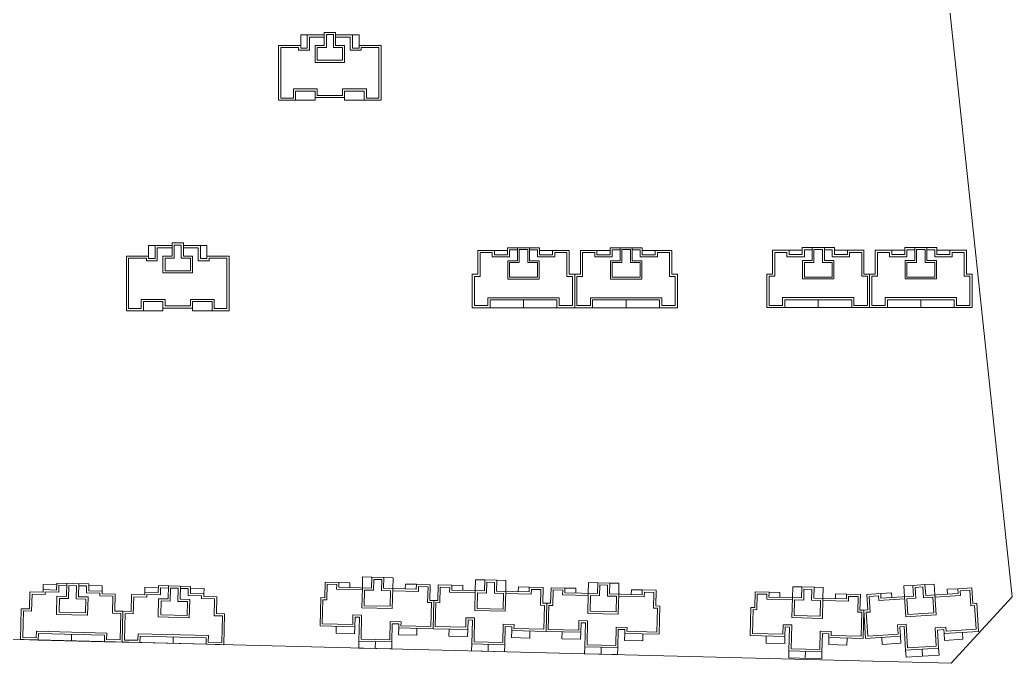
# Model space of a CAD drawing. Extents: x 741202 to 867202, y 603120 to 647617.
# Drawn here: x 747689 to 750428, y 606115 to 607891 of the extents above; entities that cross this region are included whole.
import ezdxf

# ---------------------------------------------------------------- set-up
doc = ezdxf.new("R2010")
doc.units = 0
doc.header["$LTSCALE"] = 1000
doc.header["$MEASUREMENT"] = 0
doc.layers.add('140', color=2, linetype='CONTINUOUS', lineweight=5)

msp = doc.modelspace()

# ---------------------------------------------------------------- linework, layer by layer
at = {"layer": '140', "color": 7}
for p, q in [((750428.1, 606297.3), (750118.1, 609222.6)), ((748529, 607856), (748529, 607848.8)), ((748560.2, 607856), (748529, 607856)), ((748560.2, 607848.8), (748560.2, 607856)), ((748560.2, 607820), (748560.2, 607856)), ((748464.2, 607848.8), (748482.2, 607848.8)), ((748464.2, 607820), (748464.2, 607848.8)), ((748482.2, 607848.8), (748482.2, 607812.8)), ((748529, 607848.8), (748482.2, 607848.8)), ((748488.2, 607842.8), (748488.2, 607806.8)), ((748529, 607842.8), (748488.2, 607842.8)), ((748529, 607848.8), (748529, 607820)), ((748535, 607850), (748535, 607848.8)), ((748554.2, 607850), (748535, 607850)), ((748535, 607848.8), (748535, 607814)), ((748554.2, 607814), (748554.2, 607850)), ((748607, 607848.8), (748560.2, 607848.8)), ((748601, 607842.8), (748560.2, 607842.8)), ((748601, 607806.8), (748601, 607842.8)), ((748625, 607848.8), (748607, 607848.8)), ((748607, 607812.8), (748607, 607848.8)), ((748625, 607820), (748625, 607848.8)), ((748403, 607820), (748403, 607668.8)), ((748442.6, 607820), (748403, 607820)), ((748409, 607814), (748409, 607674.8)), ((748442.6, 607814), (748409, 607814)), ((748464.2, 607820), (748442.6, 607820)), ((748458.2, 607814), (748442.6, 607814)), ((748458.2, 607806.8), (748458.2, 607814)), ((748488.2, 607806.8), (748458.2, 607806.8)), ((748464.2, 607812.8), (748464.2, 607820)), ((748482.2, 607812.8), (748464.2, 607812.8)), ((748503.8, 607820), (748503.8, 607773.2)), ((748529, 607820), (748503.8, 607820)), ((748509.8, 607814), (748509.8, 607779.2)), ((748535, 607814), (748509.8, 607814)), ((748579.4, 607814), (748554.2, 607814)), ((748585.4, 607820), (748560.2, 607820)), ((748579.4, 607779.2), (748579.4, 607814)), ((748585.4, 607773.2), (748585.4, 607820)), ((748631, 607806.8), (748601, 607806.8)), ((748625, 607812.8), (748607, 607812.8)), ((748625, 607820), (748625, 607812.8)), ((748646.6, 607820), (748625, 607820)), ((748631, 607814), (748631, 607806.8)), ((748646.6, 607814), (748631, 607814)), ((748686.2, 607820), (748646.6, 607820)), ((748680.2, 607814), (748646.6, 607814)), ((748680.2, 607674.8), (748680.2, 607814)), ((748686.2, 607668.8), (748686.2, 607820)), ((748503.8, 607773.2), (748585.4, 607773.2)), ((748509.8, 607779.2), (748579.4, 607779.2)), ((748443.8, 607700), (748509.8, 607700)), ((748443.8, 607674.8), (748443.8, 607700)), ((748449.8, 607694), (748503.8, 607694)), ((748449.8, 607668.8), (748449.8, 607694)), ((748503.8, 607694), (748503.8, 607676)), ((748509.8, 607700), (748509.8, 607682)), ((748579.4, 607700), (748645.4, 607700)), ((748579.4, 607682), (748579.4, 607700)), ((748585.4, 607694), (748639.4, 607694)), ((748585.4, 607676), (748585.4, 607694)), ((748639.4, 607694), (748639.4, 607668.8)), ((748645.4, 607700), (748645.4, 607674.8)), ((748403, 607668.8), (748449.8, 607668.8)), ((748409, 607674.8), (748443.8, 607674.8)), ((748449.8, 607668.8), (748503.8, 607668.8)), ((748503.8, 607668.8), (748503.8, 607676)), ((748503.8, 607676), (748544.6, 607676)), ((748509.8, 607682), (748544.6, 607682)), ((748544.6, 607682), (748579.4, 607682)), ((748544.6, 607676), (748585.4, 607676)), ((748585.4, 607668.8), (748585.4, 607676)), ((748639.4, 607668.8), (748585.4, 607668.8)), ((748639.4, 607668.8), (748686.2, 607668.8)), ((748645.4, 607674.8), (748680.2, 607674.8)), ((748044.2, 607267.4), (748062.2, 607267.4)), ((748044.2, 607238.6), (748044.2, 607267.4)), ((748062.2, 607267.4), (748062.2, 607231.4)), ((748109, 607267.4), (748062.2, 607267.4)), ((748068.2, 607261.4), (748068.2, 607225.4)), ((748109, 607261.4), (748068.2, 607261.4)), ((748109, 607274.6), (748109, 607267.4)), ((748140.2, 607274.6), (748109, 607274.6)), ((748109, 607267.4), (748109, 607238.6)), ((748115, 607268.6), (748115, 607267.4)), ((748134.2, 607268.6), (748115, 607268.6)), ((748115, 607267.4), (748115, 607232.6)), ((748134.2, 607232.6), (748134.2, 607268.6)), ((748140.2, 607267.4), (748140.2, 607274.6)), ((748140.2, 607238.6), (748140.2, 607274.6)), ((748187, 607267.4), (748140.2, 607267.4)), ((748181, 607261.4), (748140.2, 607261.4)), ((748181, 607225.4), (748181, 607261.4)), ((748205, 607267.4), (748187, 607267.4)), ((748187, 607231.4), (748187, 607267.4)), ((748205, 607238.6), (748205, 607267.4)), ((748953.2, 607254.2), (748998.8, 607254.2)), ((748953.2, 607188.2), (748953.2, 607254.2)), ((748996.4, 607254.2), (748998.8, 607254.2)), ((748998.8, 607254.2), (749034.8, 607254.2)), ((748998.8, 607254.2), (748998.8, 607242.2)), ((749034.8, 607261.4), (749123.6, 607261.4)), ((749034.8, 607242.2), (749034.8, 607261.4)), ((749040.8, 607255.4), (749062.4, 607255.4)), ((749040.8, 607236.2), (749040.8, 607255.4)), ((749062.4, 607261.4), (749062.4, 607225.4)), ((749091.2, 607256.6), (749067.2, 607256.6)), ((749067.2, 607256.6), (749067.2, 607220.6)), ((749091.2, 607220.6), (749091.2, 607256.6)), ((749096, 607225.4), (749096, 607261.4)), ((749096, 607255.4), (749117.6, 607255.4)), ((749117.6, 607255.4), (749117.6, 607236.2)), ((749123.6, 607261.4), (749123.6, 607242.2)), ((749159.6, 607254.2), (749123.6, 607254.2)), ((749159.6, 607254.2), (749205.2, 607254.2)), ((749159.6, 607242.2), (749159.6, 607254.2)), ((749205.2, 607254.2), (749205.2, 607188.2)), ((749236.4, 607254.2), (749282, 607254.2)), ((749236.4, 607188.2), (749236.4, 607254.2)), ((749279.6, 607254.2), (749282, 607254.2)), ((749282, 607254.2), (749318, 607254.2)), ((749282, 607254.2), (749282, 607242.2)), ((749318, 607261.4), (749406.8, 607261.4)), ((749318, 607242.2), (749318, 607261.4)), ((749324, 607255.4), (749345.6, 607255.4)), ((749324, 607236.2), (749324, 607255.4)), ((749345.6, 607261.4), (749345.6, 607225.4)), ((749374.4, 607256.6), (749350.4, 607256.6)), ((749350.4, 607256.6), (749350.4, 607220.6)), ((749374.4, 607220.6), (749374.4, 607256.6)), ((749379.2, 607225.4), (749379.2, 607261.4)), ((749379.2, 607255.4), (749400.8, 607255.4)), ((749400.8, 607255.4), (749400.8, 607236.2)), ((749406.8, 607261.4), (749406.8, 607242.2)), ((749442.8, 607254.2), (749406.8, 607254.2)), ((749442.8, 607254.2), (749488.4, 607254.2)), ((749442.8, 607242.2), (749442.8, 607254.2)), ((749488.4, 607254.2), (749488.4, 607188.2)), ((749766.9, 607254.6), (749812.5, 607254.6)), ((749766.9, 607188.6), (749766.9, 607254.6)), ((749810.1, 607254.6), (749812.5, 607254.6)), ((749812.5, 607254.6), (749848.5, 607254.6)), ((749812.5, 607254.6), (749812.5, 607242.6)), ((749848.5, 607261.8), (749937.3, 607261.8)), ((749848.5, 607242.6), (749848.5, 607261.8)), ((749854.5, 607255.8), (749876.1, 607255.8)), ((749854.5, 607236.6), (749854.5, 607255.8)), ((749876.1, 607261.8), (749876.1, 607225.8)), ((749904.9, 607257), (749880.9, 607257)), ((749880.9, 607257), (749880.9, 607221)), ((749904.9, 607221), (749904.9, 607257)), ((749909.7, 607225.8), (749909.7, 607261.8)), ((749909.7, 607255.8), (749931.3, 607255.8)), ((749931.3, 607255.8), (749931.3, 607236.6)), ((749937.3, 607261.8), (749937.3, 607242.6)), ((749973.3, 607254.6), (749937.3, 607254.6)), ((749973.3, 607254.6), (750018.9, 607254.6)), ((749973.3, 607242.6), (749973.3, 607254.6)), ((750018.9, 607254.6), (750018.9, 607188.6)), ((750050.1, 607254.6), (750095.7, 607254.6)), ((750050.1, 607188.6), (750050.1, 607254.6)), ((750093.3, 607254.6), (750095.7, 607254.6)), ((750095.7, 607254.6), (750131.7, 607254.6)), ((750095.7, 607254.6), (750095.7, 607242.6)), ((750131.7, 607261.8), (750220.5, 607261.8)), ((750131.7, 607242.6), (750131.7, 607261.8)), ((750137.7, 607255.8), (750159.3, 607255.8)), ((750137.7, 607236.6), (750137.7, 607255.8)), ((750159.3, 607261.8), (750159.3, 607225.8)), ((750188.1, 607257), (750164.1, 607257)), ((750164.1, 607257), (750164.1, 607221)), ((750188.1, 607221), (750188.1, 607257)), ((750192.9, 607225.8), (750192.9, 607261.8)), ((750192.9, 607255.8), (750214.5, 607255.8)), ((750214.5, 607255.8), (750214.5, 607236.6)), ((750220.5, 607261.8), (750220.5, 607242.6)), ((750256.5, 607254.6), (750220.5, 607254.6)), ((750256.5, 607254.6), (750302.1, 607254.6)), ((750256.5, 607242.6), (750256.5, 607254.6)), ((750302.1, 607254.6), (750302.1, 607188.6)), ((747983, 607238.6), (747983, 607087.4)), ((748022.6, 607238.6), (747983, 607238.6)), ((747989, 607232.6), (747989, 607093.4)), ((748022.6, 607232.6), (747989, 607232.6)), ((748044.2, 607238.6), (748022.6, 607238.6)), ((748038.2, 607232.6), (748022.6, 607232.6)), ((748038.2, 607225.4), (748038.2, 607232.6)), ((748068.2, 607225.4), (748038.2, 607225.4)), ((748044.2, 607231.4), (748044.2, 607238.6)), ((748062.2, 607231.4), (748044.2, 607231.4)), ((748083.8, 607238.6), (748083.8, 607191.8)), ((748109, 607238.6), (748083.8, 607238.6)), ((748089.8, 607232.6), (748089.8, 607197.8)), ((748115, 607232.6), (748089.8, 607232.6)), ((748159.4, 607232.6), (748134.2, 607232.6)), ((748165.4, 607238.6), (748140.2, 607238.6)), ((748159.4, 607197.8), (748159.4, 607232.6)), ((748165.4, 607191.8), (748165.4, 607238.6)), ((748211, 607225.4), (748181, 607225.4)), ((748205, 607231.4), (748187, 607231.4)), ((748205, 607238.6), (748205, 607231.4)), ((748226.6, 607238.6), (748205, 607238.6)), ((748211, 607232.6), (748211, 607225.4)), ((748226.6, 607232.6), (748211, 607232.6)), ((748266.2, 607238.6), (748226.6, 607238.6)), ((748260.2, 607232.6), (748226.6, 607232.6)), ((748260.2, 607093.4), (748260.2, 607232.6)), ((748266.2, 607087.4), (748266.2, 607238.6)), ((748959.2, 607248.2), (748992.8, 607248.2)), ((748959.2, 607182.2), (748959.2, 607248.2)), ((748992.8, 607248.2), (748992.8, 607236.2)), ((748992.8, 607236.2), (749040.8, 607236.2)), ((748998.8, 607242.2), (749034.8, 607242.2)), ((749036, 607225.4), (749036, 607175)), ((749062.4, 607225.4), (749036, 607225.4)), ((749122.4, 607225.4), (749096, 607225.4)), ((749117.6, 607236.2), (749165.6, 607236.2)), ((749122.4, 607175), (749122.4, 607225.4)), ((749123.6, 607242.2), (749159.6, 607242.2)), ((749165.6, 607248.2), (749199.2, 607248.2)), ((749165.6, 607236.2), (749165.6, 607248.2)), ((749199.2, 607248.2), (749199.2, 607182.2)), ((749242.4, 607248.2), (749276, 607248.2)), ((749242.4, 607182.2), (749242.4, 607248.2)), ((749276, 607248.2), (749276, 607236.2)), ((749276, 607236.2), (749324, 607236.2)), ((749282, 607242.2), (749318, 607242.2)), ((749319.2, 607225.4), (749319.2, 607175)), ((749345.6, 607225.4), (749319.2, 607225.4)), ((749405.6, 607225.4), (749379.2, 607225.4)), ((749400.8, 607236.2), (749448.8, 607236.2)), ((749405.6, 607175), (749405.6, 607225.4)), ((749406.8, 607242.2), (749442.8, 607242.2)), ((749448.8, 607248.2), (749482.4, 607248.2)), ((749448.8, 607236.2), (749448.8, 607248.2)), ((749482.4, 607248.2), (749482.4, 607182.2)), ((749772.9, 607248.6), (749806.5, 607248.6)), ((749772.9, 607182.6), (749772.9, 607248.6)), ((749806.5, 607248.6), (749806.5, 607236.6)), ((749806.5, 607236.6), (749854.5, 607236.6)), ((749812.5, 607242.6), (749848.5, 607242.6)), ((749849.7, 607225.8), (749849.7, 607175.4)), ((749876.1, 607225.8), (749849.7, 607225.8)), ((749936.1, 607225.8), (749909.7, 607225.8)), ((749931.3, 607236.6), (749979.3, 607236.6)), ((749936.1, 607175.4), (749936.1, 607225.8)), ((749937.3, 607242.6), (749973.3, 607242.6)), ((749979.3, 607248.6), (750012.9, 607248.6)), ((749979.3, 607236.6), (749979.3, 607248.6)), ((750012.9, 607248.6), (750012.9, 607182.6)), ((750056.1, 607248.6), (750089.7, 607248.6)), ((750056.1, 607182.6), (750056.1, 607248.6)), ((750089.7, 607248.6), (750089.7, 607236.6)), ((750089.7, 607236.6), (750137.7, 607236.6)), ((750095.7, 607242.6), (750131.7, 607242.6)), ((750132.9, 607225.8), (750132.9, 607175.4)), ((750159.3, 607225.8), (750132.9, 607225.8)), ((750219.3, 607225.8), (750192.9, 607225.8)), ((750214.5, 607236.6), (750262.5, 607236.6)), ((750219.3, 607175.4), (750219.3, 607225.8)), ((750220.5, 607242.6), (750256.5, 607242.6)), ((750262.5, 607248.6), (750296.1, 607248.6)), ((750262.5, 607236.6), (750262.5, 607248.6)), ((750296.1, 607248.6), (750296.1, 607182.6)), ((748089.8, 607197.8), (748159.4, 607197.8)), ((749040.8, 607220.6), (749040.8, 607179.8)), ((749067.2, 607220.6), (749040.8, 607220.6)), ((749117.6, 607220.6), (749091.2, 607220.6)), ((749117.6, 607179.8), (749117.6, 607220.6)), ((749324, 607220.6), (749324, 607179.8)), ((749350.4, 607220.6), (749324, 607220.6)), ((749400.8, 607220.6), (749374.4, 607220.6)), ((749400.8, 607179.8), (749400.8, 607220.6)), ((749854.5, 607221), (749854.5, 607180.2)), ((749880.9, 607221), (749854.5, 607221)), ((749931.3, 607221), (749904.9, 607221)), ((749931.3, 607180.2), (749931.3, 607221)), ((750137.7, 607221), (750137.7, 607180.2)), ((750164.1, 607221), (750137.7, 607221)), ((750214.5, 607221), (750188.1, 607221)), ((750214.5, 607180.2), (750214.5, 607221)), ((748083.8, 607191.8), (748165.4, 607191.8)), ((748937.6, 607188.2), (748953.2, 607188.2)), ((748937.6, 607095.8), (748937.6, 607188.2)), ((748943.6, 607182.2), (748959.2, 607182.2)), ((748943.6, 607101.8), (748943.6, 607182.2)), ((749036, 607176.2), (749036, 607175)), ((749036, 607175), (749122.4, 607175)), ((749040.8, 607179.8), (749117.6, 607179.8)), ((749121.2, 607175), (749122.4, 607175)), ((749199.2, 607182.2), (749214.8, 607182.2)), ((749205.2, 607188.2), (749220.8, 607188.2)), ((749214.8, 607182.2), (749214.8, 607101.8)), ((749220.8, 607188.2), (749220.8, 607095.8)), ((749220.8, 607188.2), (749236.4, 607188.2)), ((749220.8, 607095.8), (749220.8, 607188.2)), ((749226.8, 607182.2), (749242.4, 607182.2)), ((749226.8, 607101.8), (749226.8, 607182.2)), ((749319.2, 607176.2), (749319.2, 607175)), ((749319.2, 607175), (749405.6, 607175)), ((749324, 607179.8), (749400.8, 607179.8)), ((749404.4, 607175), (749405.6, 607175)), ((749482.4, 607182.2), (749498, 607182.2)), ((749488.4, 607188.2), (749504, 607188.2)), ((749498, 607182.2), (749498, 607101.8)), ((749504, 607188.2), (749504, 607095.8)), ((749751.3, 607188.6), (749766.9, 607188.6)), ((749751.3, 607096.2), (749751.3, 607188.6)), ((749757.3, 607182.6), (749772.9, 607182.6)), ((749757.3, 607102.2), (749757.3, 607182.6)), ((749849.7, 607176.6), (749849.7, 607175.4)), ((749849.7, 607175.4), (749936.1, 607175.4)), ((749854.5, 607180.2), (749931.3, 607180.2)), ((749934.9, 607175.4), (749936.1, 607175.4)), ((750012.9, 607182.6), (750028.5, 607182.6)), ((750018.9, 607188.6), (750034.5, 607188.6)), ((750028.5, 607182.6), (750028.5, 607102.2)), ((750034.5, 607188.6), (750034.5, 607096.2)), ((750034.5, 607188.6), (750050.1, 607188.6)), ((750034.5, 607096.2), (750034.5, 607188.6)), ((750040.5, 607182.6), (750056.1, 607182.6)), ((750040.5, 607102.2), (750040.5, 607182.6)), ((750132.9, 607176.6), (750132.9, 607175.4)), ((750132.9, 607175.4), (750219.3, 607175.4)), ((750137.7, 607180.2), (750214.5, 607180.2)), ((750218.1, 607175.4), (750219.3, 607175.4)), ((750296.1, 607182.6), (750311.7, 607182.6)), ((750302.1, 607188.6), (750317.7, 607188.6)), ((750311.7, 607182.6), (750311.7, 607102.2)), ((750317.7, 607188.6), (750317.7, 607096.2)), ((748023.8, 607118.6), (748089.8, 607118.6)), ((748023.8, 607093.4), (748023.8, 607118.6)), ((748089.8, 607118.6), (748089.8, 607100.6)), ((748159.4, 607118.6), (748225.4, 607118.6)), ((748159.4, 607100.6), (748159.4, 607118.6)), ((748225.4, 607118.6), (748225.4, 607093.4)), ((748980.8, 607123.4), (748980.8, 607101.8)), ((749079.2, 607123.4), (748980.8, 607123.4)), ((748986.8, 607117.4), (748986.8, 607095.8)), ((749079.2, 607117.4), (748986.8, 607117.4)), ((749177.6, 607123.4), (749079.2, 607123.4)), ((749171.6, 607117.4), (749079.2, 607117.4)), ((749079.2, 607117.4), (749079.2, 607095.8)), ((749171.6, 607095.8), (749171.6, 607117.4)), ((749177.6, 607101.8), (749177.6, 607123.4)), ((749264, 607123.4), (749264, 607101.8)), ((749362.4, 607123.4), (749264, 607123.4)), ((749270, 607117.4), (749270, 607095.8)), ((749362.4, 607117.4), (749270, 607117.4)), ((749460.8, 607123.4), (749362.4, 607123.4)), ((749454.8, 607117.4), (749362.4, 607117.4)), ((749362.4, 607117.4), (749362.4, 607095.8)), ((749454.8, 607095.8), (749454.8, 607117.4)), ((749460.8, 607101.8), (749460.8, 607123.4)), ((749794.5, 607123.8), (749794.5, 607102.2)), ((749892.9, 607123.8), (749794.5, 607123.8)), ((749800.5, 607117.8), (749800.5, 607096.2)), ((749892.9, 607117.8), (749800.5, 607117.8)), ((749991.3, 607123.8), (749892.9, 607123.8)), ((749985.3, 607117.8), (749892.9, 607117.8)), ((749892.9, 607117.8), (749892.9, 607096.2)), ((749985.3, 607096.2), (749985.3, 607117.8)), ((749991.3, 607102.2), (749991.3, 607123.8)), ((750077.7, 607123.8), (750077.7, 607102.2)), ((750176.1, 607123.8), (750077.7, 607123.8)), ((750083.7, 607117.8), (750083.7, 607096.2)), ((750176.1, 607117.8), (750083.7, 607117.8)), ((750274.5, 607123.8), (750176.1, 607123.8)), ((750268.5, 607117.8), (750176.1, 607117.8)), ((750176.1, 607117.8), (750176.1, 607096.2)), ((750268.5, 607096.2), (750268.5, 607117.8)), ((750274.5, 607102.2), (750274.5, 607123.8)), ((747983, 607087.4), (748029.8, 607087.4)), ((747989, 607093.4), (748023.8, 607093.4)), ((748029.8, 607112.6), (748083.8, 607112.6)), ((748029.8, 607087.4), (748029.8, 607112.6)), ((748029.8, 607087.4), (748083.8, 607087.4)), ((748083.8, 607112.6), (748083.8, 607094.6)), ((748083.8, 607087.4), (748083.8, 607094.6)), ((748083.8, 607094.6), (748124.6, 607094.6)), ((748089.8, 607100.6), (748124.6, 607100.6)), ((748124.6, 607100.6), (748159.4, 607100.6)), ((748124.6, 607094.6), (748165.4, 607094.6)), ((748165.4, 607112.6), (748219.4, 607112.6)), ((748165.4, 607094.6), (748165.4, 607112.6)), ((748165.4, 607087.4), (748165.4, 607094.6)), ((748219.4, 607087.4), (748165.4, 607087.4)), ((748219.4, 607112.6), (748219.4, 607087.4)), ((748219.4, 607087.4), (748266.2, 607087.4)), ((748225.4, 607093.4), (748260.2, 607093.4)), ((748986.8, 607095.8), (748937.6, 607095.8)), ((748980.8, 607101.8), (748943.6, 607101.8)), ((749079.2, 607095.8), (748986.8, 607095.8)), ((749079.2, 607095.8), (749171.6, 607095.8)), ((749220.8, 607095.8), (749171.6, 607095.8)), ((749214.8, 607101.8), (749177.6, 607101.8)), ((749270, 607095.8), (749220.8, 607095.8)), ((749264, 607101.8), (749226.8, 607101.8)), ((749362.4, 607095.8), (749270, 607095.8)), ((749362.4, 607095.8), (749454.8, 607095.8)), ((749504, 607095.8), (749454.8, 607095.8)), ((749498, 607101.8), (749460.8, 607101.8)), ((749800.5, 607096.2), (749751.3, 607096.2)), ((749794.5, 607102.2), (749757.3, 607102.2)), ((749892.9, 607096.2), (749800.5, 607096.2)), ((749892.9, 607096.2), (749985.3, 607096.2)), ((750034.5, 607096.2), (749985.3, 607096.2)), ((750028.5, 607102.2), (749991.3, 607102.2)), ((750083.7, 607096.2), (750034.5, 607096.2)), ((750077.7, 607102.2), (750040.5, 607102.2)), ((750176.1, 607096.2), (750083.7, 607096.2)), ((750176.1, 607096.2), (750268.5, 607096.2)), ((750317.7, 607096.2), (750268.5, 607096.2)), ((750311.7, 607102.2), (750274.5, 607102.2)), ((748634.2, 606322.6), (748634.9, 606352.6)), ((748634.9, 606352.6), (748660.1, 606352)), ((748659.4, 606322), (748660.1, 606352)), ((748660.1, 606352), (748693.7, 606351.2)), ((748666, 606345.9), (748665.2, 606315.9)), ((748687.6, 606345.3), (748666, 606345.9)), ((748693.7, 606351.2), (748693, 606321.2)), ((748693.7, 606351.2), (748718.9, 606350.6)), ((748718.9, 606350.6), (748718.2, 606320.6)), ((747752.8, 606317.5), (747753.2, 606331.8)), ((747753.2, 606331.8), (747790.4, 606330.9)), ((747790.5, 606335.7), (747790, 606316.5)), ((747879.3, 606333.5), (747790.5, 606335.7)), ((747796.4, 606329.5), (747795.9, 606310.4)), ((747817.9, 606329), (747796.4, 606329.5)), ((747818.1, 606335), (747817.2, 606300.2)), ((747824, 606328.8), (747823, 606292.9)), ((747845.5, 606328.3), (747824, 606328.8)), ((747844.6, 606292.3), (747845.5, 606328.3)), ((747850.8, 606298.2), (747851.7, 606334.2)), ((747873.1, 606327.6), (747851.5, 606328.1)), ((747872.6, 606308.4), (747873.1, 606327.6)), ((747878.8, 606314.3), (747879.3, 606333.5)), ((747916.3, 606327.7), (747879.2, 606328.7)), ((747916, 606313.3), (747916.3, 606327.7)), ((748033.5, 606310.3), (748033.9, 606324.7)), ((748033.9, 606324.7), (748071.1, 606323.8)), ((748071.2, 606328.6), (748070.7, 606309.4)), ((748160, 606326.3), (748071.2, 606328.6)), ((748077.1, 606322.4), (748076.6, 606303.2)), ((748098.7, 606321.9), (748077.1, 606322.4)), ((748098.8, 606327.9), (748097.9, 606293.1)), ((748104.7, 606321.7), (748103.8, 606285.7)), ((748126.2, 606321.2), (748104.7, 606321.7)), ((748125.3, 606285.2), (748126.2, 606321.2)), ((748131.5, 606291), (748132.4, 606327)), ((748153.8, 606320.5), (748132.2, 606321)), ((748153.3, 606301.3), (748153.8, 606320.5)), ((748159.5, 606307.1), (748160, 606326.3)), ((748197.1, 606320.6), (748159.9, 606321.5)), ((748196.7, 606306.2), (748197.1, 606320.6)), ((748530.3, 606295.2), (748531.3, 606338.4)), ((748531.3, 606338.4), (748569.7, 606337.4)), ((748536.1, 606289.1), (748537.2, 606332.2)), ((748537.2, 606332.2), (748563.6, 606331.6)), ((748563.6, 606331.6), (748563.3, 606318.4)), ((748569.7, 606337.4), (748569.4, 606324.2)), ((748569.4, 606324.2), (748659.4, 606322)), ((748569.7, 606337.4), (748599.7, 606336.7)), ((748599.7, 606336.7), (748599.4, 606323.5)), ((748634.2, 606322.6), (748632.8, 606267.5)), ((748686.8, 606315.3), (748687.6, 606345.3)), ((748693, 606321.2), (748782.9, 606319)), ((748716.8, 606265.4), (748718.2, 606320.6)), ((748752.9, 606319.7), (748753.3, 606332.9)), ((748753.3, 606332.9), (748783.3, 606332.2)), ((748782.9, 606319), (748783.3, 606332.2)), ((748783.3, 606332.2), (748821.6, 606331.2)), ((748788.8, 606312.8), (748789.1, 606326)), ((748789.1, 606326), (748815.5, 606325.4)), ((748815.5, 606325.4), (748814.4, 606282.2)), ((748821.6, 606331.2), (748820.6, 606288)), ((748842.2, 606287.5), (748843.2, 606330.7)), ((748843.2, 606330.7), (748881.6, 606329.7)), ((748848, 606281.3), (748849.1, 606324.5)), ((748849.1, 606324.5), (748875.5, 606323.9)), ((748875.5, 606323.9), (748875.2, 606310.7)), ((748881.6, 606329.7), (748881.3, 606316.5)), ((748881.6, 606329.7), (748911.6, 606329)), ((748911.6, 606329), (748911.3, 606315.8)), ((748946.1, 606314.9), (748946.8, 606344.9)), ((748946.8, 606344.9), (748972, 606344.3)), ((748971.3, 606314.3), (748972, 606344.3)), ((748972, 606344.3), (749005.6, 606343.5)), ((748977.9, 606338.1), (748977.1, 606308.1)), ((748999.5, 606337.6), (748977.9, 606338.1)), ((748998.7, 606307.6), (748999.5, 606337.6)), ((749005.6, 606343.5), (749004.9, 606313.5)), ((749005.6, 606343.5), (749030.8, 606342.8)), ((749030.8, 606342.8), (749030.1, 606312.8)), ((749064.8, 606312), (749065.2, 606325.2)), ((749065.2, 606325.2), (749095.2, 606324.4)), ((749094.8, 606311.2), (749095.2, 606324.4)), ((749095.2, 606324.4), (749133.6, 606323.5)), ((749133.6, 606323.5), (749132.5, 606280.3)), ((749154.1, 606279.8), (749155.1, 606322.9)), ((749155.1, 606322.9), (749193.5, 606322)), ((749193.5, 606322), (749193.2, 606308.8)), ((749193.5, 606322), (749223.5, 606321.3)), ((749223.5, 606321.3), (749223.2, 606308.1)), ((749258, 606307.2), (749258.7, 606337.2)), ((749258.7, 606337.2), (749283.9, 606336.6)), ((749283.2, 606306.6), (749283.9, 606336.6)), ((749283.9, 606336.6), (749317.5, 606335.7)), ((749289.8, 606330.4), (749289, 606300.4)), ((749311.4, 606329.9), (749289.8, 606330.4)), ((749310.6, 606299.9), (749311.4, 606329.9)), ((749317.5, 606335.7), (749316.8, 606305.7)), ((749317.5, 606335.7), (749342.7, 606335.1)), ((749342.7, 606335.1), (749342, 606305.1)), ((749821.6, 606295.6), (749822.3, 606325.6)), ((749822.3, 606325.6), (749847.5, 606325)), ((749846.8, 606295), (749847.5, 606325)), ((749847.5, 606325), (749881.1, 606324.1)), ((749853.4, 606318.8), (749852.6, 606288.8)), ((749875, 606318.3), (749853.4, 606318.8)), ((749881.1, 606324.1), (749880.4, 606294.2)), ((749881.1, 606324.1), (749906.3, 606323.5)), ((749906.3, 606323.5), (749905.6, 606293.5)), ((750128.8, 606327.7), (750154, 606329.3)), ((750130.7, 606297.8), (750128.8, 606327.7)), ((750154, 606329.3), (750187.5, 606331.4)), ((750155.9, 606299.3), (750154, 606329.3)), ((750181.9, 606325), (750160.3, 606323.7)), ((750160.3, 606323.7), (750162.2, 606293.7)), ((750183.8, 606295.1), (750181.9, 606325)), ((750187.5, 606331.4), (750212.7, 606333)), ((750187.5, 606331.4), (750189.4, 606301.4)), ((750212.7, 606333), (750214.5, 606303)), ((750248.4, 606318.4), (750278.4, 606320.2)), ((750278.4, 606320.2), (750316.7, 606322.6)), ((750279.2, 606307.1), (750278.4, 606320.2)), ((750316.7, 606322.6), (750319.4, 606279.5)), ((747716.7, 606311.2), (747715.5, 606264.4)), ((747752.7, 606310.3), (747716.7, 606311.2)), ((747722.5, 606305), (747721.3, 606258.2)), ((747758.5, 606304.1), (747722.5, 606305)), ((747752.8, 606317.5), (747752.7, 606310.3)), ((747790, 606316.5), (747752.8, 606317.5)), ((747758.7, 606311.3), (747758.5, 606304.1)), ((747795.9, 606310.4), (747758.7, 606311.3)), ((747790.8, 606299.7), (747789.5, 606250.5)), ((747792, 606299.7), (747790.8, 606299.7)), ((747817.2, 606299), (747792, 606299.7)), ((747797.9, 606293.5), (747796.9, 606255.1)), ((747823, 606292.9), (747797.9, 606293.5)), ((747817.2, 606300.2), (747817.2, 606299)), ((747871, 606291.6), (747844.6, 606292.3)), ((747852, 606298.1), (747850.8, 606298.2)), ((747877.2, 606297.5), (747852, 606298.1)), ((747870, 606253.3), (747871, 606291.6)), ((747909.8, 606307.5), (747872.6, 606308.4)), ((747875.9, 606247.1), (747877.1, 606296.3)), ((747877.1, 606296.3), (747877.2, 606297.5)), ((747916, 606313.3), (747878.8, 606314.3)), ((747909.6, 606300.3), (747909.8, 606307.5)), ((747945.6, 606299.4), (747909.6, 606300.3)), ((747915.8, 606306.1), (747916, 606313.3)), ((747951.8, 606305.2), (747915.8, 606306.1)), ((747944.4, 606252.6), (747945.6, 606299.4)), ((747950.6, 606258.4), (747951.8, 606305.2)), ((747997.4, 606304), (747996.2, 606257.3)), ((748033.4, 606303.1), (747997.4, 606304)), ((748003.2, 606297.9), (748002, 606251.1)), ((748039.2, 606297), (748003.2, 606297.9)), ((748033.5, 606310.3), (748033.4, 606303.1)), ((748070.7, 606309.4), (748033.5, 606310.3)), ((748039.4, 606304.2), (748039.2, 606297)), ((748076.6, 606303.2), (748039.4, 606304.2)), ((748071.5, 606292.6), (748070.3, 606243.4)), ((748072.7, 606292.5), (748071.5, 606292.6)), ((748097.9, 606291.9), (748072.7, 606292.5)), ((748097.9, 606293.1), (748097.9, 606291.9)), ((748190.5, 606300.3), (748153.3, 606301.3)), ((748196.7, 606306.2), (748159.5, 606307.1)), ((748190.4, 606293.1), (748190.5, 606300.3)), ((748226.3, 606292.2), (748190.4, 606293.1)), ((748196.5, 606299), (748196.7, 606306.2)), ((748232.5, 606298.1), (748196.5, 606299)), ((748225.2, 606245.4), (748226.3, 606292.2)), ((748231.3, 606251.3), (748232.5, 606298.1)), ((748517.5, 606217.5), (748519.5, 606295.5)), ((748519.5, 606295.5), (748530.3, 606295.2)), ((748563.3, 606318.4), (748634, 606316.6)), ((748640, 606316.5), (748639, 606273.3)), ((748665.2, 606315.9), (748640, 606316.5)), ((748712, 606314.7), (748686.8, 606315.3)), ((748710.9, 606271.5), (748712, 606314.7)), ((748718, 606314.6), (748788.8, 606312.8)), ((748875.2, 606310.7), (748945.9, 606308.9)), ((748881.3, 606316.5), (748971.3, 606314.3)), ((748946.1, 606314.9), (748944.7, 606259.7)), ((748951.9, 606308.8), (748950.9, 606265.6)), ((748977.1, 606308.1), (748951.9, 606308.8)), ((749023.9, 606307), (748998.7, 606307.6)), ((749004.9, 606313.5), (749094.8, 606311.2)), ((749022.8, 606263.8), (749023.9, 606307)), ((749028.7, 606257.7), (749030.1, 606312.8)), ((749029.9, 606306.8), (749100.7, 606305.1)), ((749100.7, 606305.1), (749101, 606318.3)), ((749101, 606318.3), (749127.4, 606317.6)), ((749127.4, 606317.6), (749126.3, 606274.4)), ((749159.9, 606273.6), (749161, 606316.8)), ((749161, 606316.8), (749187.4, 606316.1)), ((749187.4, 606316.1), (749187.1, 606302.9)), ((749187.1, 606302.9), (749257.8, 606301.2)), ((749193.2, 606308.8), (749283.2, 606306.6)), ((749258, 606307.2), (749256.6, 606252)), ((749263.8, 606301), (749262.8, 606257.9)), ((749289, 606300.4), (749263.8, 606301)), ((749335.8, 606299.3), (749310.6, 606299.9)), ((749316.8, 606305.7), (749406.7, 606303.5)), ((749334.7, 606256.1), (749335.8, 606299.3)), ((749340.6, 606249.9), (749342, 606305.1)), ((749341.8, 606299.1), (749412.6, 606297.4)), ((749376.8, 606304.3), (749377.1, 606317.4)), ((749377.1, 606317.4), (749407.1, 606316.7)), ((749406.7, 606303.5), (749407.1, 606316.7)), ((749407.1, 606316.7), (749445.5, 606315.8)), ((749412.6, 606297.4), (749412.9, 606310.6)), ((749412.9, 606310.6), (749439.3, 606309.9)), ((749439.3, 606309.9), (749438.2, 606266.7)), ((749445.5, 606315.8), (749444.4, 606272.6)), ((749717.7, 606268.2), (749718.8, 606311.4)), ((749718.8, 606311.4), (749757.2, 606310.4)), ((749723.5, 606262), (749724.6, 606305.2)), ((749724.6, 606305.2), (749751, 606304.6)), ((749751, 606304.6), (749750.7, 606291.4)), ((749750.7, 606291.4), (749821.5, 606289.6)), ((749757.2, 606310.4), (749756.8, 606297.2)), ((749756.8, 606297.2), (749846.8, 606295)), ((749757.2, 606310.4), (749787.1, 606309.7)), ((749787.1, 606309.7), (749786.8, 606296.5)), ((749821.6, 606295.6), (749820.2, 606240.4)), ((749874.2, 606288.3), (749875, 606318.3)), ((749880.4, 606294.2), (749970.4, 606291.9)), ((749904.2, 606238.3), (749905.6, 606293.5)), ((749940.4, 606292.7), (749940.7, 606305.9)), ((749940.7, 606305.9), (749970.7, 606305.1)), ((749970.4, 606291.9), (749970.7, 606305.1)), ((749970.7, 606305.1), (750009.1, 606304.2)), ((749976.2, 606285.8), (749976.5, 606299)), ((749976.5, 606299), (750002.9, 606298.3)), ((750002.9, 606298.3), (750001.9, 606255.1)), ((750009.1, 606304.2), (750008, 606261)), ((750026.9, 606304.5), (750065.2, 606306.9)), ((750029.6, 606261.4), (750026.9, 606304.5)), ((750033.2, 606298.9), (750059.6, 606300.5)), ((750035.9, 606255.8), (750033.2, 606298.9)), ((750059.6, 606300.5), (750060.4, 606287.4)), ((750060.4, 606287.4), (750131.1, 606291.8)), ((750065.2, 606306.9), (750095.1, 606308.8)), ((750065.2, 606306.9), (750066, 606293.7)), ((750066, 606293.7), (750155.9, 606299.3)), ((750095.1, 606308.8), (750096, 606295.6)), ((750130.7, 606297.8), (750134.2, 606242.7)), ((750162.2, 606293.7), (750137.1, 606292.2)), ((750137.1, 606292.2), (750139.8, 606249)), ((750208.9, 606296.7), (750183.8, 606295.1)), ((750189.4, 606301.4), (750279.2, 606307.1)), ((750211.6, 606253.5), (750208.9, 606296.7)), ((750218, 606247.9), (750214.5, 606303)), ((750214.9, 606297), (750285.6, 606301.5)), ((750249.3, 606305.2), (750248.4, 606318.4)), ((750259.6, 606114.6), (750428.1, 606297.3)), ((750284.8, 606314.6), (750311.1, 606316.3)), ((750285.6, 606301.5), (750284.8, 606314.6)), ((750311.1, 606316.3), (750313.8, 606273.2)), ((747692.7, 606265), (747690.5, 606179.8)), ((747715.5, 606264.4), (747692.7, 606265)), ((748078.6, 606286.4), (748077.6, 606248)), ((748103.8, 606285.7), (748078.6, 606286.4)), ((748151.7, 606284.5), (748125.3, 606285.2)), ((748132.7, 606291), (748131.5, 606291)), ((748157.9, 606290.4), (748132.7, 606291)), ((748150.7, 606246.1), (748151.7, 606284.5)), ((748156.6, 606240), (748157.8, 606289.2)), ((748157.8, 606289.2), (748157.9, 606290.4)), ((748523.7, 606223.3), (748525.3, 606289.3)), ((748525.3, 606289.3), (748536.1, 606289.1)), ((748632.8, 606267.5), (748716.8, 606265.4)), ((748639, 606273.3), (748710.9, 606271.5)), ((748814.4, 606282.2), (748825.2, 606281.9)), ((748820.6, 606288), (748831.4, 606287.7)), ((748825.2, 606281.9), (748823.6, 606215.9)), ((748831.4, 606287.7), (748829.4, 606209.8)), ((748829.4, 606209.8), (748831.4, 606287.7)), ((748831.4, 606287.7), (748842.2, 606287.5)), ((748835.6, 606215.6), (748837.2, 606281.6)), ((748837.2, 606281.6), (748848, 606281.3)), ((748950.9, 606265.6), (749022.8, 606263.8)), ((749126.3, 606274.4), (749137.1, 606274.2)), ((749132.5, 606280.3), (749143.3, 606280)), ((749137.1, 606274.2), (749135.5, 606208.2)), ((749143.3, 606280), (749141.3, 606202)), ((749141.3, 606202), (749143.3, 606280)), ((749143.3, 606280), (749154.1, 606279.8)), ((749147.5, 606207.9), (749149.1, 606273.9)), ((749149.1, 606273.9), (749159.9, 606273.6)), ((749438.2, 606266.7), (749449, 606266.5)), ((749444.4, 606272.6), (749455.2, 606272.3)), ((749449, 606266.5), (749447.4, 606200.5)), ((749455.2, 606272.3), (749453.3, 606194.3)), ((749705, 606190.5), (749706.9, 606268.4)), ((749706.9, 606268.4), (749717.7, 606268.2)), ((749827.5, 606289.5), (749826.4, 606246.3)), ((749852.6, 606288.8), (749827.5, 606289.5)), ((749899.4, 606287.7), (749874.2, 606288.3)), ((749898.4, 606244.5), (749899.4, 606287.7)), ((749905.4, 606287.5), (749976.2, 606285.8)), ((750313.8, 606273.2), (750324.6, 606273.8)), ((750319.4, 606279.5), (750330.2, 606280.2)), ((750324.6, 606273.8), (750328.7, 606208)), ((750330.2, 606280.2), (750335.1, 606202.4)), ((744794.6, 606253.3), (750259.6, 606114.6)), ((747698.5, 606258.8), (747696.7, 606185.6)), ((747721.3, 606258.2), (747698.5, 606258.8)), ((747789.5, 606250.5), (747789.5, 606249.3)), ((747789.5, 606249.3), (747874.7, 606247.1)), ((747796.9, 606255.1), (747870, 606253.3)), ((747874.7, 606247.1), (747875.9, 606247.1)), ((747967.2, 606252), (747944.4, 606252.6)), ((747973.4, 606257.8), (747950.6, 606258.4)), ((747965.4, 606178.8), (747967.2, 606252)), ((747971.2, 606172.7), (747973.4, 606257.8)), ((747973.4, 606257.8), (747971.2, 606172.7)), ((747996.2, 606257.3), (747973.4, 606257.8)), ((747979.2, 606251.7), (747977.4, 606178.5)), ((748002, 606251.1), (747979.2, 606251.7)), ((748070.3, 606243.4), (748070.2, 606242.2)), ((748070.2, 606242.2), (748155.4, 606240)), ((748077.6, 606248), (748150.7, 606246.1)), ((748155.4, 606240), (748156.6, 606240)), ((748247.9, 606244.9), (748225.2, 606245.4)), ((748254.1, 606250.7), (748231.3, 606251.3)), ((748246.1, 606171.7), (748247.9, 606244.9)), ((748251.9, 606165.5), (748254.1, 606250.7)), ((748608.3, 606247.7), (748607.7, 606221.3)), ((748632.3, 606247.1), (748608.3, 606247.7)), ((748614.2, 606241.5), (748613.5, 606215.1)), ((748626.2, 606241.2), (748614.2, 606241.5)), ((748624.5, 606175.2), (748626.2, 606241.2)), ((748630.7, 606181.1), (748632.3, 606247.1)), ((748920.2, 606239.9), (748919.6, 606213.5)), ((748944.2, 606239.3), (748920.2, 606239.9)), ((748942.6, 606173.4), (748944.2, 606239.3)), ((748944.7, 606259.7), (749028.7, 606257.7)), ((749256.6, 606252), (749340.6, 606249.9)), ((749262.8, 606257.9), (749334.7, 606256.1)), ((749711.1, 606196.3), (749712.7, 606262.3)), ((749712.7, 606262.3), (749723.5, 606262)), ((749820.2, 606240.4), (749904.2, 606238.3)), ((749826.4, 606246.3), (749898.4, 606244.5)), ((750001.9, 606255.1), (750012.7, 606254.9)), ((750008, 606261), (750018.8, 606260.7)), ((750012.7, 606254.9), (750011, 606188.9)), ((750018.8, 606260.7), (750016.9, 606182.7)), ((750018.8, 606260.7), (750029.6, 606261.4)), ((750023.7, 606182.9), (750018.8, 606260.7)), ((750025.2, 606255.1), (750035.9, 606255.8)), ((750029.3, 606189.2), (750025.2, 606255.1)), ((750134.2, 606242.7), (750218, 606247.9)), ((750139.8, 606249), (750211.6, 606253.5)), ((748613.5, 606215.1), (748517.5, 606217.5)), ((748607.7, 606221.3), (748523.7, 606223.3)), ((748561.9, 606216.4), (748561.5, 606197.2)), ((748613, 606195.9), (748613.5, 606215.1)), ((748711.1, 606229.5), (748709.8, 606179.1)), ((748741.1, 606228.8), (748711.1, 606229.5)), ((748716.9, 606223.4), (748715.7, 606173)), ((748734.9, 606222.9), (748716.9, 606223.4)), ((748734.2, 606192.9), (748734.7, 606212.1)), ((748734.7, 606212.1), (748734.9, 606222.9)), ((748829.4, 606209.8), (748734.7, 606212.1)), ((748740.8, 606218), (748741.1, 606228.8)), ((748823.6, 606215.9), (748740.8, 606218)), ((748785.1, 606210.9), (748784.6, 606191.7)), ((748925.4, 606207.4), (748829.4, 606209.8)), ((748919.6, 606213.5), (748835.6, 606215.6)), ((748926.1, 606233.8), (748925.4, 606207.4)), ((748938.1, 606233.5), (748926.1, 606233.8)), ((748936.4, 606167.5), (748938.1, 606233.5)), ((749023, 606221.8), (749021.8, 606171.4)), ((749053, 606221), (749023, 606221.8)), ((749028.9, 606215.6), (749027.6, 606165.3)), ((749046.8, 606215.2), (749028.9, 606215.6)), ((749046.6, 606204.4), (749046.8, 606215.2)), ((749052.7, 606210.2), (749053, 606221)), ((749135.5, 606208.2), (749052.7, 606210.2)), ((749232.1, 606232.2), (749231.5, 606205.8)), ((749256.1, 606231.6), (749232.1, 606232.2)), ((749238, 606226.1), (749237.3, 606199.7)), ((749250, 606225.8), (749238, 606226.1)), ((749248.3, 606159.8), (749250, 606225.8)), ((749254.5, 606165.6), (749256.1, 606231.6)), ((749334.9, 606214.1), (749333.7, 606163.7)), ((749364.9, 606213.3), (749334.9, 606214.1)), ((749364.6, 606202.5), (749364.9, 606213.3)), ((749795.7, 606220.6), (749795.1, 606194.2)), ((749819.7, 606220), (749795.7, 606220.6)), ((749801.6, 606214.5), (749800.9, 606188.1)), ((749813.6, 606214.2), (749801.6, 606214.5)), ((749812, 606148.2), (749813.6, 606214.2)), ((749818.1, 606154), (749819.7, 606220)), ((750135.4, 606222.3), (750111.5, 606220.8)), ((750111.5, 606220.8), (750113.1, 606194.5)), ((750129.8, 606216), (750117.8, 606215.2)), ((750117.8, 606215.2), (750119.5, 606188.9)), ((750133.9, 606150.1), (750129.8, 606216)), ((750139.6, 606156.5), (750135.4, 606222.3)), ((750245.4, 606213.6), (750215.4, 606211.7)), ((750215.4, 606211.7), (750218.6, 606161.4)), ((750246.1, 606202.8), (750245.4, 606213.6)), ((747696.7, 606185.6), (747733.9, 606184.7)), ((747733.9, 606184.7), (747734.3, 606202.7)), ((747734.3, 606202.7), (747928.7, 606197.8)), ((747739.7, 606178.5), (747740.2, 606196.5)), ((747740.2, 606196.5), (747922.5, 606191.9)), ((747831.3, 606194.2), (747830.9, 606176.2)), ((747922.5, 606191.9), (747922, 606173.9)), ((747928.7, 606197.8), (747928.2, 606179.8)), ((748014.6, 606177.6), (748015, 606195.6)), ((748015, 606195.6), (748209.4, 606190.6)), ((748020.4, 606171.4), (748020.9, 606189.4)), ((748020.9, 606189.4), (748203.2, 606184.8)), ((748112, 606187.1), (748111.6, 606169.1)), ((748203.2, 606184.8), (748202.8, 606166.8)), ((748209.4, 606190.6), (748208.9, 606172.6)), ((748561.5, 606197.2), (748613, 606195.9)), ((748784.6, 606191.7), (748734.2, 606192.9)), ((748873.8, 606208.7), (748873.4, 606189.5)), ((748873.4, 606189.5), (748924.9, 606188.2)), ((748924.9, 606188.2), (748925.4, 606207.4)), ((749046.1, 606185.2), (749046.6, 606204.4)), ((749096.5, 606184), (749046.1, 606185.2)), ((749141.3, 606202), (749046.6, 606204.4)), ((749097, 606203.1), (749096.5, 606184)), ((749237.3, 606199.7), (749141.3, 606202)), ((749231.5, 606205.8), (749147.5, 606207.9)), ((749185.7, 606200.9), (749185.3, 606181.8)), ((749185.3, 606181.8), (749236.8, 606180.5)), ((749236.8, 606180.5), (749237.3, 606199.7)), ((749340.8, 606207.9), (749339.5, 606157.5)), ((749358.7, 606207.5), (749340.8, 606207.9)), ((749358, 606177.5), (749358.5, 606196.7)), ((749358.5, 606196.7), (749358.7, 606207.5)), ((749453.3, 606194.3), (749358.5, 606196.7)), ((749447.4, 606200.5), (749364.6, 606202.5)), ((749408.9, 606195.4), (749408.4, 606176.2)), ((749800.9, 606188.1), (749705, 606190.5)), ((749795.1, 606194.2), (749711.1, 606196.3)), ((749749.4, 606189.4), (749748.9, 606170.2)), ((749800.5, 606168.9), (749800.9, 606188.1)), ((749898.5, 606202.5), (749897.3, 606152.1)), ((749928.5, 606201.7), (749898.5, 606202.5)), ((749904.4, 606196.3), (749903.1, 606145.9)), ((749922.4, 606195.9), (749904.4, 606196.3)), ((749921.6, 606165.9), (749922.1, 606185.1)), ((749922.1, 606185.1), (749922.4, 606195.9)), ((750016.9, 606182.7), (749922.1, 606185.1)), ((749928.2, 606190.9), (749928.5, 606201.7)), ((750011, 606188.9), (749928.2, 606190.9)), ((749972.5, 606183.8), (749972, 606164.6)), ((750119.5, 606188.9), (750023.7, 606182.9)), ((750113.1, 606194.5), (750029.3, 606189.2)), ((750068, 606185.6), (750069.2, 606166.5)), ((750120.7, 606169.7), (750119.5, 606188.9)), ((750239.8, 606207.2), (750221.8, 606206.1)), ((750221.8, 606206.1), (750225, 606155.8)), ((750240.5, 606196.4), (750239.8, 606207.2)), ((750335.1, 606202.4), (750240.5, 606196.4)), ((750241.6, 606177.3), (750240.5, 606196.4)), ((750328.7, 606208), (750246.1, 606202.8)), ((750290.8, 606199.6), (750292, 606180.4)), ((747690.5, 606179.8), (747739.7, 606178.5)), ((747739.7, 606178.5), (747922, 606173.9)), ((747922, 606173.9), (747971.2, 606172.7)), ((747928.2, 606179.8), (747965.4, 606178.8)), ((747971.2, 606172.7), (748020.4, 606171.4)), ((747977.4, 606178.5), (748014.6, 606177.6)), ((748020.4, 606171.4), (748202.8, 606166.8)), ((748202.8, 606166.8), (748251.9, 606165.5)), ((748208.9, 606172.6), (748246.1, 606171.7)), ((748624.1, 606156), (748624.5, 606175.2)), ((748715.2, 606153.8), (748624.1, 606156)), ((748715.7, 606173), (748624.5, 606175.2)), ((748709.8, 606179.1), (748630.7, 606181.1)), ((748670.1, 606174.1), (748669.6, 606154.9)), ((748715.7, 606173), (748715.2, 606153.8)), ((748936, 606148.3), (748936.4, 606167.5)), ((749027.6, 606165.3), (748936.4, 606167.5)), ((749021.8, 606171.4), (748942.6, 606173.4)), ((748982, 606166.4), (748981.5, 606147.2)), ((749027.6, 606165.3), (749027.1, 606146.1)), ((749247.9, 606140.6), (749248.3, 606159.8)), ((749339.5, 606157.5), (749248.3, 606159.8)), ((749333.7, 606163.7), (749254.5, 606165.6)), ((749293.9, 606158.7), (749293.4, 606139.5)), ((749339.5, 606157.5), (749339, 606138.3)), ((749408.4, 606176.2), (749358, 606177.5)), ((749748.9, 606170.2), (749800.5, 606168.9)), ((749972, 606164.6), (749921.6, 606165.9)), ((750069.2, 606166.5), (750120.7, 606169.7)), ((750225, 606155.8), (750133.9, 606150.1)), ((750218.6, 606161.4), (750139.6, 606156.5)), ((750225, 606155.8), (750226.2, 606136.6)), ((750292, 606180.4), (750241.6, 606177.3)), ((749027.1, 606146.1), (748936, 606148.3)), ((749339, 606138.3), (749247.9, 606140.6)), ((749811.5, 606129), (749812, 606148.2)), ((749902.6, 606126.7), (749811.5, 606129)), ((749903.1, 606145.9), (749812, 606148.2)), ((749897.3, 606152.1), (749818.1, 606154)), ((749857.5, 606147.1), (749857.1, 606127.9)), ((749903.1, 606145.9), (749902.6, 606126.7)), ((750135.1, 606130.9), (750133.9, 606150.1)), ((750226.2, 606136.6), (750135.1, 606130.9)), ((750179.4, 606152.9), (750180.6, 606133.8))]:
    msp.add_line(p, q, dxfattribs=at)

doc.saveas('drawing.dxf')
